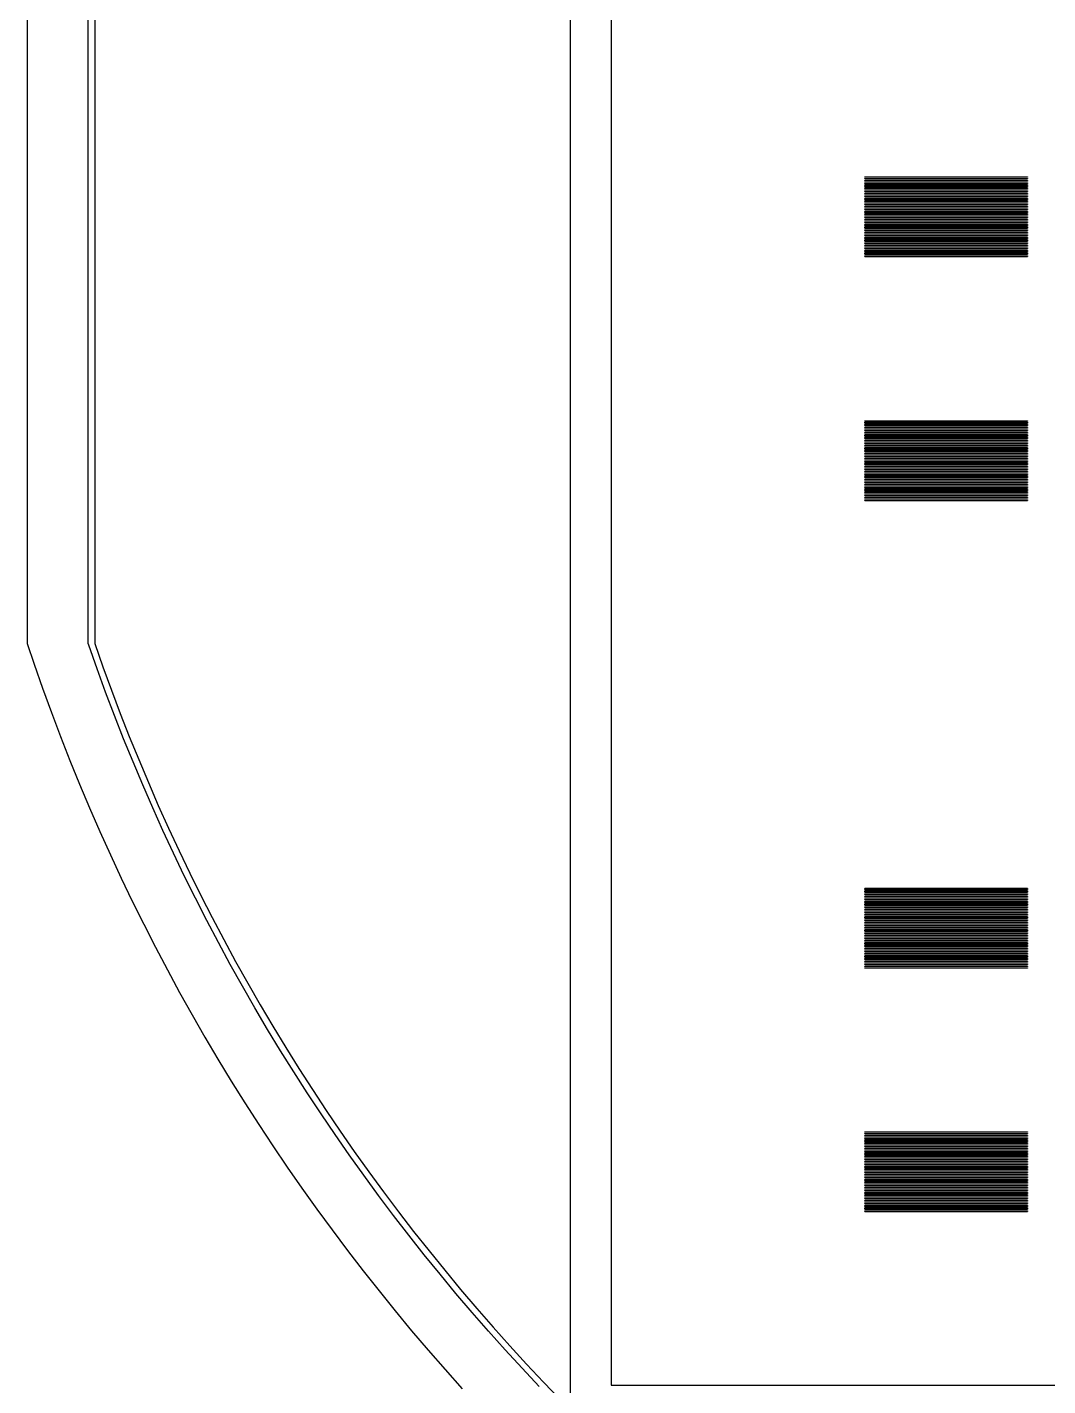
# Model space of a CAD drawing. Extents: x -17 to 84, y -19 to 84.
# Drawn here: x -16.62 to 8.5, y -2.26 to 31.17 of the extents above; entities that cross this region are included whole.
import ezdxf

# ---------------------------------------------------------------- set-up
doc = ezdxf.new("R2010")
doc.units = 0

msp = doc.modelspace()

# ---------------------------------------------------------------- linework, layer by layer
for p, q in [((-3.25, -2.75), (-3.25, 67.25)), ((-2.25, 66.75), (-2.25, -2.25)), ((-16.6191, 48.4984), (-16.6191, 16.0016)), ((-15.115, 16.0008), (-15.115, 48.4992)), ((-14.9564, 48.4998), (-14.9564, 16.0002)), ((4, 27.475), (4, 27.485)), ((4, 27.485), (8, 27.485)), ((8, 27.475), (4, 27.475)), ((4, 27.435), (4, 27.445)), ((4, 27.445), (8, 27.445)), ((8, 27.435), (4, 27.435)), ((8, 27.485), (8, 27.475)), ((8, 27.445), (8, 27.435)), ((4, 27.395), (4, 27.405)), ((4, 27.405), (8, 27.405)), ((8, 27.395), (4, 27.395)), ((4, 27.355), (4, 27.365)), ((4, 27.365), (8, 27.365)), ((8, 27.355), (4, 27.355)), ((4, 27.315), (4, 27.325)), ((4, 27.325), (8, 27.325)), ((8, 27.315), (4, 27.315)), ((4, 27.275), (4, 27.285)), ((4, 27.285), (8, 27.285)), ((8, 27.275), (4, 27.275)), ((4, 27.235), (4, 27.245)), ((4, 27.245), (8, 27.245)), ((8, 27.235), (4, 27.235)), ((4, 27.195), (4, 27.205)), ((4, 27.205), (8, 27.205)), ((8, 27.195), (4, 27.195)), ((4, 27.155), (4, 27.165)), ((4, 27.165), (8, 27.165)), ((8, 27.155), (4, 27.155)), ((4, 27.115), (4, 27.125)), ((4, 27.125), (8, 27.125)), ((8, 27.115), (4, 27.115)), ((4, 27.075), (4, 27.085)), ((4, 27.085), (8, 27.085)), ((8, 27.405), (8, 27.395)), ((8, 27.365), (8, 27.355)), ((8, 27.325), (8, 27.315)), ((8, 27.285), (8, 27.275)), ((8, 27.245), (8, 27.235)), ((8, 27.205), (8, 27.195)), ((8, 27.165), (8, 27.155)), ((8, 27.125), (8, 27.115)), ((8, 27.085), (8, 27.075)), ((8, 27.075), (4, 27.075)), ((4, 27.035), (4, 27.045)), ((4, 27.045), (8, 27.045)), ((8, 27.035), (4, 27.035)), ((4, 26.995), (4, 27.005)), ((4, 27.005), (8, 27.005)), ((8, 26.995), (4, 26.995)), ((4, 26.955), (4, 26.965)), ((4, 26.965), (8, 26.965)), ((8, 26.955), (4, 26.955)), ((4, 26.915), (4, 26.925)), ((4, 26.925), (8, 26.925)), ((8, 26.915), (4, 26.915)), ((4, 26.875), (4, 26.885)), ((4, 26.885), (8, 26.885)), ((8, 26.875), (4, 26.875)), ((4, 26.835), (4, 26.845)), ((4, 26.845), (8, 26.845)), ((8, 26.835), (4, 26.835)), ((4, 26.795), (4, 26.805)), ((4, 26.805), (8, 26.805)), ((8, 26.795), (4, 26.795)), ((4, 26.755), (4, 26.765)), ((4, 26.765), (8, 26.765)), ((8, 26.755), (4, 26.755)), ((8, 27.045), (8, 27.035)), ((8, 27.005), (8, 26.995)), ((8, 26.965), (8, 26.955)), ((8, 26.925), (8, 26.915)), ((8, 26.885), (8, 26.875)), ((8, 26.845), (8, 26.835)), ((8, 26.805), (8, 26.795)), ((8, 26.765), (8, 26.755)), ((4, 26.715), (4, 26.725)), ((4, 26.725), (8, 26.725)), ((8, 26.715), (4, 26.715)), ((4, 26.675), (4, 26.685)), ((4, 26.685), (8, 26.685)), ((8, 26.675), (4, 26.675)), ((4, 26.635), (4, 26.645)), ((4, 26.645), (8, 26.645)), ((8, 26.635), (4, 26.635)), ((4, 26.595), (4, 26.605)), ((4, 26.605), (8, 26.605)), ((8, 26.595), (4, 26.595)), ((4, 26.555), (4, 26.565)), ((4, 26.565), (8, 26.565)), ((8, 26.555), (4, 26.555)), ((4, 26.515), (4, 26.525)), ((4, 26.525), (8, 26.525)), ((8, 26.515), (4, 26.515)), ((4, 26.475), (4, 26.485)), ((4, 26.485), (8, 26.485)), ((8, 26.475), (4, 26.475)), ((4, 26.435), (4, 26.445)), ((4, 26.445), (8, 26.445)), ((8, 26.435), (4, 26.435)), ((8, 26.725), (8, 26.715)), ((8, 26.685), (8, 26.675)), ((8, 26.645), (8, 26.635)), ((8, 26.605), (8, 26.595)), ((8, 26.565), (8, 26.555)), ((8, 26.525), (8, 26.515)), ((8, 26.485), (8, 26.475)), ((8, 26.445), (8, 26.435)), ((4, 26.395), (4, 26.405)), ((4, 26.405), (8, 26.405)), ((8, 26.395), (4, 26.395)), ((4, 26.355), (4, 26.365)), ((4, 26.365), (8, 26.365)), ((8, 26.355), (4, 26.355)), ((4, 26.315), (4, 26.325)), ((4, 26.325), (8, 26.325)), ((8, 26.315), (4, 26.315)), ((4, 26.275), (4, 26.285)), ((4, 26.285), (8, 26.285)), ((8, 26.275), (4, 26.275)), ((4, 26.235), (4, 26.245)), ((4, 26.245), (8, 26.245)), ((8, 26.235), (4, 26.235)), ((4, 26.195), (4, 26.205)), ((4, 26.205), (8, 26.205)), ((8, 26.195), (4, 26.195)), ((4, 26.155), (4, 26.165)), ((4, 26.165), (8, 26.165)), ((8, 26.155), (4, 26.155)), ((4, 26.115), (4, 26.125)), ((4, 26.125), (8, 26.125)), ((8, 26.115), (4, 26.115)), ((4, 26.075), (4, 26.085)), ((4, 26.085), (8, 26.085)), ((8, 26.405), (8, 26.395)), ((8, 26.365), (8, 26.355)), ((8, 26.325), (8, 26.315)), ((8, 26.285), (8, 26.275)), ((8, 26.245), (8, 26.235)), ((8, 26.205), (8, 26.195)), ((8, 26.165), (8, 26.155)), ((8, 26.125), (8, 26.115)), ((8, 26.085), (8, 26.075)), ((8, 26.075), (4, 26.075)), ((4, 26.035), (4, 26.045)), ((4, 26.045), (8, 26.045)), ((8, 26.035), (4, 26.035)), ((4, 25.995), (4, 26.005)), ((4, 26.005), (8, 26.005)), ((8, 25.995), (4, 25.995)), ((4, 25.955), (4, 25.965)), ((4, 25.965), (8, 25.965)), ((8, 25.955), (4, 25.955)), ((4, 25.915), (4, 25.925)), ((4, 25.925), (8, 25.925)), ((8, 25.915), (4, 25.915)), ((4, 25.875), (4, 25.885)), ((4, 25.885), (8, 25.885)), ((8, 25.875), (4, 25.875)), ((4, 25.835), (4, 25.845)), ((4, 25.845), (8, 25.845)), ((8, 25.835), (4, 25.835)), ((4, 25.795), (4, 25.805)), ((4, 25.805), (8, 25.805)), ((8, 25.795), (4, 25.795)), ((4, 25.755), (4, 25.765)), ((4, 25.765), (8, 25.765)), ((8, 25.755), (4, 25.755)), ((8, 26.045), (8, 26.035)), ((8, 26.005), (8, 25.995)), ((8, 25.965), (8, 25.955)), ((8, 25.925), (8, 25.915)), ((8, 25.885), (8, 25.875)), ((8, 25.845), (8, 25.835)), ((8, 25.805), (8, 25.795)), ((8, 25.765), (8, 25.755)), ((4, 25.715), (4, 25.725)), ((4, 25.725), (8, 25.725)), ((8, 25.715), (4, 25.715)), ((4, 25.675), (4, 25.685)), ((4, 25.685), (8, 25.685)), ((8, 25.675), (4, 25.675)), ((4, 25.635), (4, 25.645)), ((4, 25.645), (8, 25.645)), ((8, 25.635), (4, 25.635)), ((4, 25.595), (4, 25.605)), ((4, 25.605), (8, 25.605)), ((8, 25.595), (4, 25.595)), ((4, 25.555), (4, 25.565)), ((4, 25.565), (8, 25.565)), ((8, 25.555), (4, 25.555)), ((4, 25.515), (4, 25.525)), ((4, 25.525), (8, 25.525)), ((8, 25.515), (4, 25.515)), ((8, 25.725), (8, 25.715)), ((8, 25.685), (8, 25.675)), ((8, 25.645), (8, 25.635)), ((8, 25.605), (8, 25.595)), ((8, 25.565), (8, 25.555)), ((8, 25.525), (8, 25.515)), ((4, 21.475), (4, 21.485)), ((4, 21.485), (8, 21.485)), ((8, 21.475), (4, 21.475)), ((4, 21.435), (4, 21.445)), ((4, 21.445), (8, 21.445)), ((8, 21.435), (4, 21.435)), ((4, 21.395), (4, 21.405)), ((4, 21.405), (8, 21.405)), ((8, 21.485), (8, 21.475)), ((8, 21.445), (8, 21.435)), ((8, 21.405), (8, 21.395)), ((8, 21.395), (4, 21.395)), ((4, 21.355), (4, 21.365)), ((4, 21.365), (8, 21.365)), ((8, 21.355), (4, 21.355)), ((4, 21.315), (4, 21.325)), ((4, 21.325), (8, 21.325)), ((8, 21.315), (4, 21.315)), ((4, 21.275), (4, 21.285)), ((4, 21.285), (8, 21.285)), ((8, 21.275), (4, 21.275)), ((4, 21.235), (4, 21.245)), ((4, 21.245), (8, 21.245)), ((8, 21.235), (4, 21.235)), ((4, 21.195), (4, 21.205)), ((4, 21.205), (8, 21.205)), ((8, 21.195), (4, 21.195)), ((4, 21.155), (4, 21.165)), ((4, 21.165), (8, 21.165)), ((8, 21.155), (4, 21.155)), ((4, 21.115), (4, 21.125)), ((4, 21.125), (8, 21.125)), ((8, 21.115), (4, 21.115)), ((4, 21.075), (4, 21.085)), ((4, 21.085), (8, 21.085)), ((8, 21.075), (4, 21.075)), ((8, 21.365), (8, 21.355)), ((8, 21.325), (8, 21.315)), ((8, 21.285), (8, 21.275)), ((8, 21.245), (8, 21.235)), ((8, 21.205), (8, 21.195)), ((8, 21.165), (8, 21.155)), ((8, 21.125), (8, 21.115)), ((8, 21.085), (8, 21.075)), ((4, 21.035), (4, 21.045)), ((4, 21.045), (8, 21.045)), ((8, 21.035), (4, 21.035)), ((4, 20.995), (4, 21.005)), ((4, 21.005), (8, 21.005)), ((8, 20.995), (4, 20.995)), ((4, 20.955), (4, 20.965)), ((4, 20.965), (8, 20.965)), ((8, 20.955), (4, 20.955)), ((4, 20.915), (4, 20.925)), ((4, 20.925), (8, 20.925)), ((8, 20.915), (4, 20.915)), ((4, 20.875), (4, 20.885)), ((4, 20.885), (8, 20.885)), ((8, 20.875), (4, 20.875)), ((4, 20.835), (4, 20.845)), ((4, 20.845), (8, 20.845)), ((8, 20.835), (4, 20.835)), ((4, 20.795), (4, 20.805)), ((4, 20.805), (8, 20.805)), ((8, 20.795), (4, 20.795)), ((4, 20.755), (4, 20.765)), ((4, 20.765), (8, 20.765)), ((8, 20.755), (4, 20.755)), ((8, 21.045), (8, 21.035)), ((8, 21.005), (8, 20.995)), ((8, 20.965), (8, 20.955)), ((8, 20.925), (8, 20.915)), ((8, 20.885), (8, 20.875)), ((8, 20.845), (8, 20.835)), ((8, 20.805), (8, 20.795)), ((8, 20.765), (8, 20.755)), ((4, 20.715), (4, 20.725)), ((4, 20.725), (8, 20.725)), ((8, 20.715), (4, 20.715)), ((4, 20.675), (4, 20.685)), ((4, 20.685), (8, 20.685)), ((8, 20.675), (4, 20.675)), ((4, 20.635), (4, 20.645)), ((4, 20.645), (8, 20.645)), ((8, 20.635), (4, 20.635)), ((4, 20.595), (4, 20.605)), ((4, 20.605), (8, 20.605)), ((8, 20.595), (4, 20.595)), ((4, 20.555), (4, 20.565)), ((4, 20.565), (8, 20.565)), ((8, 20.555), (4, 20.555)), ((4, 20.515), (4, 20.525)), ((4, 20.525), (8, 20.525)), ((8, 20.515), (4, 20.515)), ((4, 20.475), (4, 20.485)), ((4, 20.485), (8, 20.485)), ((8, 20.475), (4, 20.475)), ((4, 20.435), (4, 20.445)), ((4, 20.445), (8, 20.445)), ((8, 20.435), (4, 20.435)), ((4, 20.395), (4, 20.405)), ((4, 20.405), (8, 20.405)), ((8, 20.395), (4, 20.395)), ((8, 20.725), (8, 20.715)), ((8, 20.685), (8, 20.675)), ((8, 20.645), (8, 20.635)), ((8, 20.605), (8, 20.595)), ((8, 20.565), (8, 20.555)), ((8, 20.525), (8, 20.515)), ((8, 20.485), (8, 20.475)), ((8, 20.445), (8, 20.435)), ((8, 20.405), (8, 20.395)), ((4, 20.355), (4, 20.365)), ((4, 20.365), (8, 20.365)), ((8, 20.355), (4, 20.355)), ((4, 20.315), (4, 20.325)), ((4, 20.325), (8, 20.325)), ((8, 20.315), (4, 20.315)), ((4, 20.275), (4, 20.285)), ((4, 20.285), (8, 20.285)), ((8, 20.275), (4, 20.275)), ((4, 20.235), (4, 20.245)), ((4, 20.245), (8, 20.245)), ((8, 20.235), (4, 20.235)), ((4, 20.195), (4, 20.205)), ((4, 20.205), (8, 20.205)), ((8, 20.195), (4, 20.195)), ((4, 20.155), (4, 20.165)), ((4, 20.165), (8, 20.165)), ((8, 20.155), (4, 20.155)), ((4, 20.115), (4, 20.125)), ((4, 20.125), (8, 20.125)), ((8, 20.115), (4, 20.115)), ((4, 20.075), (4, 20.085)), ((4, 20.085), (8, 20.085)), ((8, 20.075), (4, 20.075)), ((8, 20.365), (8, 20.355)), ((8, 20.325), (8, 20.315)), ((8, 20.285), (8, 20.275)), ((8, 20.245), (8, 20.235)), ((8, 20.205), (8, 20.195)), ((8, 20.165), (8, 20.155)), ((8, 20.125), (8, 20.115)), ((8, 20.085), (8, 20.075)), ((4, 20.035), (4, 20.045)), ((4, 20.045), (8, 20.045)), ((8, 20.035), (4, 20.035)), ((4, 19.995), (4, 20.005)), ((4, 20.005), (8, 20.005)), ((8, 19.995), (4, 19.995)), ((4, 19.955), (4, 19.965)), ((4, 19.965), (8, 19.965)), ((8, 19.955), (4, 19.955)), ((4, 19.915), (4, 19.925)), ((4, 19.925), (8, 19.925)), ((8, 19.915), (4, 19.915)), ((4, 19.875), (4, 19.885)), ((4, 19.885), (8, 19.885)), ((8, 19.875), (4, 19.875)), ((4, 19.835), (4, 19.845)), ((4, 19.845), (8, 19.845)), ((8, 19.835), (4, 19.835)), ((4, 19.795), (4, 19.805)), ((4, 19.805), (8, 19.805)), ((8, 19.795), (4, 19.795)), ((4, 19.755), (4, 19.765)), ((4, 19.765), (8, 19.765)), ((8, 19.755), (4, 19.755)), ((8, 20.045), (8, 20.035)), ((8, 20.005), (8, 19.995)), ((8, 19.965), (8, 19.955)), ((8, 19.925), (8, 19.915)), ((8, 19.885), (8, 19.875)), ((8, 19.845), (8, 19.835)), ((8, 19.805), (8, 19.795)), ((8, 19.765), (8, 19.755)), ((4, 19.715), (4, 19.725)), ((4, 19.725), (8, 19.725)), ((8, 19.715), (4, 19.715)), ((4, 19.675), (4, 19.685)), ((4, 19.685), (8, 19.685)), ((8, 19.675), (4, 19.675)), ((4, 19.635), (4, 19.645)), ((4, 19.645), (8, 19.645)), ((8, 19.635), (4, 19.635)), ((4, 19.595), (4, 19.605)), ((4, 19.605), (8, 19.605)), ((8, 19.595), (4, 19.595)), ((4, 19.555), (4, 19.565)), ((4, 19.565), (8, 19.565)), ((8, 19.555), (4, 19.555)), ((4, 19.515), (4, 19.525)), ((4, 19.525), (8, 19.525)), ((8, 19.515), (4, 19.515)), ((8, 19.725), (8, 19.715)), ((8, 19.685), (8, 19.675)), ((8, 19.645), (8, 19.635)), ((8, 19.605), (8, 19.595)), ((8, 19.565), (8, 19.555)), ((8, 19.525), (8, 19.515)), ((-16.6191, 16.0016), (-16.4488, 15.4965)), ((-15.1013, 15.9601), (-15.115, 16.0008)), ((-14.8978, 15.3802), (-15.1013, 15.9601)), ((-14.9564, 16.0002), (-14.7566, 15.4308)), ((-16.4488, 15.4965), (-16.2395, 14.9002)), ((-14.6872, 14.8029), (-14.8978, 15.3802)), ((-14.7566, 15.4308), (-14.5466, 14.8552)), ((-16.2395, 14.9002), (-16.0229, 14.3064)), ((-14.4696, 14.2283), (-14.6872, 14.8029)), ((-14.5466, 14.8552), (-14.3297, 14.2822)), ((-16.0229, 14.3064), (-15.7991, 13.7154)), ((-14.2449, 13.6563), (-14.4696, 14.2283)), ((-14.3297, 14.2822), (-14.1057, 13.712)), ((-15.7991, 13.7154), (-15.5681, 13.1272)), ((-14.1057, 13.712), (-13.8747, 13.1445)), ((-14.0133, 13.0871), (-14.2449, 13.6563)), ((-15.5681, 13.1272), (-15.3298, 12.5418)), ((-13.7746, 12.5209), (-14.0133, 13.0871)), ((-13.8747, 13.1445), (-13.6367, 12.58)), ((-15.3298, 12.5418), (-15.0844, 11.9594)), ((-13.5291, 11.9576), (-13.7746, 12.5209)), ((-13.6367, 12.58), (-13.3919, 12.0183)), ((-15.0844, 11.9594), (-14.8318, 11.3801)), ((-13.2766, 11.3973), (-13.5291, 11.9576)), ((-13.3919, 12.0183), (-13.1402, 11.4598)), ((-14.8318, 11.3801), (-14.5721, 10.8039)), ((-13.0173, 10.8402), (-13.2766, 11.3973)), ((-13.1402, 11.4598), (-12.8817, 10.9043)), ((-14.5721, 10.8039), (-14.3055, 10.2309)), ((-12.7511, 10.2863), (-13.0173, 10.8402)), ((-12.8817, 10.9043), (-12.6163, 10.3521)), ((-14.3055, 10.2309), (-14.0317, 9.66127)), ((-12.4782, 9.73572), (-12.7511, 10.2863)), ((-12.6163, 10.3521), (-12.3442, 9.80316)), ((-12.1985, 9.18854), (-12.4782, 9.73572)), ((-12.3442, 9.80316), (-12.0654, 9.25761)), ((4, 9.97499), (4, 9.98499)), ((4, 9.98499), (8, 9.98499)), ((8, 9.97499), (4, 9.97499)), ((4, 9.935), (4, 9.94499)), ((4, 9.94499), (8, 9.94499)), ((8, 9.935), (4, 9.935)), ((4, 9.89499), (4, 9.905)), ((4, 9.905), (8, 9.905)), ((8, 9.89499), (4, 9.89499)), ((4, 9.855), (4, 9.86499)), ((4, 9.86499), (8, 9.86499)), ((8, 9.855), (4, 9.855)), ((4, 9.81499), (4, 9.825)), ((4, 9.825), (8, 9.825)), ((8, 9.81499), (4, 9.81499)), ((4, 9.77499), (4, 9.78499)), ((4, 9.78499), (8, 9.78499)), ((8, 9.77499), (4, 9.77499)), ((4, 9.73499), (4, 9.745)), ((4, 9.745), (8, 9.745)), ((8, 9.73499), (4, 9.73499)), ((4, 9.69499), (4, 9.70499)), ((4, 9.70499), (8, 9.70499)), ((8, 9.98499), (8, 9.97499)), ((8, 9.94499), (8, 9.935)), ((8, 9.905), (8, 9.89499)), ((8, 9.86499), (8, 9.855)), ((8, 9.825), (8, 9.81499)), ((8, 9.78499), (8, 9.77499)), ((8, 9.745), (8, 9.73499)), ((8, 9.70499), (8, 9.69499)), ((-14.0317, 9.66127), (-13.7511, 9.09502)), ((8, 9.69499), (4, 9.69499)), ((4, 9.655), (4, 9.66499)), ((4, 9.66499), (8, 9.66499)), ((8, 9.655), (4, 9.655)), ((4, 9.61499), (4, 9.625)), ((4, 9.625), (8, 9.625)), ((8, 9.61499), (4, 9.61499)), ((4, 9.575), (4, 9.58499)), ((4, 9.58499), (8, 9.58499)), ((8, 9.575), (4, 9.575)), ((4, 9.53499), (4, 9.545)), ((4, 9.545), (8, 9.545)), ((8, 9.53499), (4, 9.53499)), ((4, 9.495), (4, 9.50499)), ((4, 9.50499), (8, 9.50499)), ((8, 9.495), (4, 9.495)), ((4, 9.45499), (4, 9.465)), ((4, 9.465), (8, 9.465)), ((8, 9.45499), (4, 9.45499)), ((4, 9.41499), (4, 9.42499)), ((4, 9.42499), (8, 9.42499)), ((8, 9.41499), (4, 9.41499)), ((4, 9.375), (4, 9.38499)), ((4, 9.38499), (8, 9.38499)), ((8, 9.375), (4, 9.375)), ((8, 9.66499), (8, 9.655)), ((8, 9.625), (8, 9.61499)), ((8, 9.58499), (8, 9.575)), ((8, 9.545), (8, 9.53499)), ((8, 9.50499), (8, 9.495)), ((8, 9.465), (8, 9.45499)), ((8, 9.42499), (8, 9.41499)), ((8, 9.38499), (8, 9.375)), ((-13.7511, 9.09502), (-13.4634, 8.53226)), ((-11.9122, 8.64482), (-12.1985, 9.18854)), ((-12.0654, 9.25761), (-11.7799, 8.71553)), ((4, 9.33499), (4, 9.34499)), ((4, 9.34499), (8, 9.34499)), ((8, 9.33499), (4, 9.33499)), ((4, 9.295), (4, 9.30499)), ((4, 9.30499), (8, 9.30499)), ((8, 9.295), (4, 9.295)), ((4, 9.25499), (4, 9.265)), ((4, 9.265), (8, 9.265)), ((8, 9.25499), (4, 9.25499)), ((4, 9.215), (4, 9.22499)), ((4, 9.22499), (8, 9.22499)), ((8, 9.215), (4, 9.215)), ((4, 9.17499), (4, 9.185)), ((4, 9.185), (8, 9.185)), ((8, 9.17499), (4, 9.17499)), ((4, 9.13499), (4, 9.14499)), ((4, 9.14499), (8, 9.14499)), ((8, 9.13499), (4, 9.13499)), ((4, 9.09499), (4, 9.105)), ((4, 9.105), (8, 9.105)), ((8, 9.09499), (4, 9.09499)), ((4, 9.05499), (4, 9.06499)), ((4, 9.06499), (8, 9.06499)), ((8, 9.05499), (4, 9.05499)), ((8, 9.34499), (8, 9.33499)), ((8, 9.30499), (8, 9.295)), ((8, 9.265), (8, 9.25499)), ((8, 9.22499), (8, 9.215)), ((8, 9.185), (8, 9.17499)), ((8, 9.14499), (8, 9.13499)), ((8, 9.105), (8, 9.09499)), ((8, 9.06499), (8, 9.05499)), ((-11.7799, 8.71553), (-11.4878, 8.17699)), ((4, 9.015), (4, 9.02499)), ((4, 9.02499), (8, 9.02499)), ((8, 9.015), (4, 9.015)), ((4, 8.97501), (4, 8.985)), ((4, 8.985), (8, 8.985)), ((8, 8.97501), (4, 8.97501)), ((4, 8.93501), (4, 8.94501)), ((4, 8.94501), (8, 8.94501)), ((8, 8.93501), (4, 8.93501)), ((4, 8.895), (4, 8.90501)), ((4, 8.90501), (8, 8.90501)), ((8, 8.895), (4, 8.895)), ((4, 8.85501), (4, 8.86501)), ((4, 8.86501), (8, 8.86501)), ((8, 8.85501), (4, 8.85501)), ((4, 8.815), (4, 8.82501)), ((4, 8.82501), (8, 8.82501)), ((8, 8.815), (4, 8.815)), ((4, 8.77501), (4, 8.785)), ((4, 8.785), (8, 8.785)), ((8, 8.77501), (4, 8.77501)), ((4, 8.735), (4, 8.74501)), ((4, 8.74501), (8, 8.74501)), ((8, 8.735), (4, 8.735)), ((4, 8.69501), (4, 8.705)), ((4, 8.705), (8, 8.705)), ((8, 8.69501), (4, 8.69501)), ((8, 9.02499), (8, 9.015)), ((8, 8.985), (8, 8.97501)), ((8, 8.94501), (8, 8.93501)), ((8, 8.90501), (8, 8.895)), ((8, 8.86501), (8, 8.85501)), ((8, 8.82501), (8, 8.815)), ((8, 8.785), (8, 8.77501)), ((8, 8.74501), (8, 8.735)), ((8, 8.705), (8, 8.69501)), ((-13.4634, 8.53226), (-13.1689, 7.97307)), ((-11.6192, 8.10466), (-11.9122, 8.64482)), ((4, 8.65501), (4, 8.66501)), ((4, 8.66501), (8, 8.66501)), ((8, 8.65501), (4, 8.65501)), ((4, 8.61501), (4, 8.625)), ((4, 8.625), (8, 8.625)), ((8, 8.61501), (4, 8.61501)), ((4, 8.57501), (4, 8.58501)), ((4, 8.58501), (8, 8.58501)), ((8, 8.57501), (4, 8.57501)), ((4, 8.535), (4, 8.54501)), ((4, 8.54501), (8, 8.54501)), ((8, 8.535), (4, 8.535)), ((4, 8.49501), (4, 8.505)), ((4, 8.505), (8, 8.505)), ((8, 8.49501), (4, 8.49501)), ((4, 8.455), (4, 8.46501)), ((4, 8.46501), (8, 8.46501)), ((8, 8.455), (4, 8.455)), ((4, 8.41501), (4, 8.425)), ((4, 8.425), (8, 8.425)), ((8, 8.41501), (4, 8.41501)), ((4, 8.375), (4, 8.38501)), ((4, 8.38501), (8, 8.38501)), ((8, 8.375), (4, 8.375)), ((8, 8.66501), (8, 8.65501)), ((8, 8.625), (8, 8.61501)), ((8, 8.58501), (8, 8.57501)), ((8, 8.54501), (8, 8.535)), ((8, 8.505), (8, 8.49501)), ((8, 8.46501), (8, 8.455)), ((8, 8.425), (8, 8.41501)), ((8, 8.38501), (8, 8.375)), ((-11.3196, 7.56813), (-11.6192, 8.10466)), ((-11.4878, 8.17699), (-11.1891, 7.64206)), ((4, 8.33501), (4, 8.345)), ((4, 8.345), (8, 8.345)), ((8, 8.33501), (4, 8.33501)), ((4, 8.29501), (4, 8.30501)), ((4, 8.30501), (8, 8.30501)), ((8, 8.29501), (4, 8.29501)), ((4, 8.255), (4, 8.26501)), ((4, 8.26501), (8, 8.26501)), ((8, 8.255), (4, 8.255)), ((4, 8.21501), (4, 8.22501)), ((4, 8.22501), (8, 8.22501)), ((8, 8.21501), (4, 8.21501)), ((4, 8.175), (4, 8.18501)), ((4, 8.18501), (8, 8.18501)), ((8, 8.175), (4, 8.175)), ((4, 8.13501), (4, 8.145)), ((4, 8.145), (8, 8.145)), ((8, 8.13501), (4, 8.13501)), ((4, 8.095), (4, 8.10501)), ((4, 8.10501), (8, 8.10501)), ((8, 8.095), (4, 8.095)), ((4, 8.05501), (4, 8.065)), ((4, 8.065), (8, 8.065)), ((8, 8.05501), (4, 8.05501)), ((4, 8.01501), (4, 8.02501)), ((4, 8.02501), (8, 8.02501)), ((8, 8.345), (8, 8.33501)), ((8, 8.30501), (8, 8.29501)), ((8, 8.26501), (8, 8.255)), ((8, 8.22501), (8, 8.21501)), ((8, 8.18501), (8, 8.175)), ((8, 8.145), (8, 8.13501)), ((8, 8.10501), (8, 8.095)), ((8, 8.065), (8, 8.05501)), ((8, 8.02501), (8, 8.01501)), ((-13.1689, 7.97307), (-12.8676, 7.41754)), ((8, 8.01501), (4, 8.01501)), ((-12.8676, 7.41754), (-12.5595, 6.86575)), ((-11.0134, 7.03532), (-11.3196, 7.56813)), ((-11.1891, 7.64206), (-10.8838, 7.11086)), ((-10.7008, 6.50632), (-11.0134, 7.03532)), ((-10.8838, 7.11086), (-10.5721, 6.58342)), ((-12.5595, 6.86575), (-12.2446, 6.31778)), ((-10.3816, 5.98119), (-10.7008, 6.50632)), ((-10.5721, 6.58342), (-10.2539, 6.05986)), ((-12.2446, 6.31778), (-11.923, 5.77371)), ((-10.2539, 6.05986), (-9.92931, 5.54025)), ((-11.923, 5.77371), (-11.5948, 5.23364)), ((-10.056, 5.46001), (-10.3816, 5.98119)), ((-9.72409, 4.94286), (-10.056, 5.46001)), ((-9.92931, 5.54025), (-9.59836, 5.02466)), ((-11.5948, 5.23364), (-11.2599, 4.69763)), ((-9.59836, 5.02466), (-9.26111, 4.51317)), ((-11.2599, 4.69763), (-10.9186, 4.16577)), ((-9.38583, 4.42982), (-9.72409, 4.94286)), ((-9.04131, 3.92099), (-9.38583, 4.42982)), ((-9.26111, 4.51317), (-8.91762, 4.00584)), ((-10.9186, 4.16577), (-10.5707, 3.63814)), ((-8.69055, 3.41641), (-9.04131, 3.92099)), ((-8.91762, 4.00584), (-8.56792, 3.50278)), ((4, 3.97499), (4, 3.98499)), ((4, 3.98499), (8, 3.98499)), ((8, 3.97499), (4, 3.97499)), ((4, 3.935), (4, 3.94499)), ((4, 3.94499), (8, 3.94499)), ((8, 3.935), (4, 3.935)), ((4, 3.89499), (4, 3.905)), ((4, 3.905), (8, 3.905)), ((8, 3.89499), (4, 3.89499)), ((4, 3.855), (4, 3.86499)), ((4, 3.86499), (8, 3.86499)), ((8, 3.855), (4, 3.855)), ((4, 3.81499), (4, 3.825)), ((4, 3.825), (8, 3.825)), ((8, 3.81499), (4, 3.81499)), ((4, 3.77499), (4, 3.78499)), ((4, 3.78499), (8, 3.78499)), ((8, 3.77499), (4, 3.77499)), ((4, 3.73499), (4, 3.745)), ((4, 3.745), (8, 3.745)), ((8, 3.73499), (4, 3.73499)), ((4, 3.69499), (4, 3.70499)), ((4, 3.70499), (8, 3.70499)), ((8, 3.69499), (4, 3.69499)), ((8, 3.98499), (8, 3.97499)), ((8, 3.94499), (8, 3.935)), ((8, 3.905), (8, 3.89499)), ((8, 3.86499), (8, 3.855)), ((8, 3.825), (8, 3.81499)), ((8, 3.78499), (8, 3.77499)), ((8, 3.745), (8, 3.73499)), ((8, 3.70499), (8, 3.69499)), ((-10.5707, 3.63814), (-10.2163, 3.11482)), ((-8.33363, 2.91618), (-8.69055, 3.41641)), ((-8.56792, 3.50278), (-8.21207, 3.00404)), ((4, 3.655), (4, 3.66499)), ((4, 3.66499), (8, 3.66499)), ((8, 3.655), (4, 3.655)), ((4, 3.61499), (4, 3.625)), ((4, 3.625), (8, 3.625)), ((8, 3.61499), (4, 3.61499)), ((4, 3.575), (4, 3.58499)), ((4, 3.58499), (8, 3.58499)), ((8, 3.575), (4, 3.575)), ((4, 3.53499), (4, 3.545)), ((4, 3.545), (8, 3.545)), ((8, 3.53499), (4, 3.53499)), ((4, 3.495), (4, 3.50499)), ((4, 3.50499), (8, 3.50499)), ((8, 3.495), (4, 3.495)), ((4, 3.45499), (4, 3.465)), ((4, 3.465), (8, 3.465)), ((8, 3.45499), (4, 3.45499)), ((4, 3.41499), (4, 3.42499)), ((4, 3.42499), (8, 3.42499)), ((8, 3.41499), (4, 3.41499)), ((4, 3.375), (4, 3.38499)), ((4, 3.38499), (8, 3.38499)), ((8, 3.375), (4, 3.375)), ((4, 3.33499), (4, 3.34499)), ((4, 3.34499), (8, 3.34499)), ((8, 3.66499), (8, 3.655)), ((8, 3.625), (8, 3.61499)), ((8, 3.58499), (8, 3.575)), ((8, 3.545), (8, 3.53499)), ((8, 3.50499), (8, 3.495)), ((8, 3.465), (8, 3.45499)), ((8, 3.42499), (8, 3.41499)), ((8, 3.38499), (8, 3.375)), ((8, 3.34499), (8, 3.33499)), ((-10.2163, 3.11482), (-9.85561, 2.59589)), ((8, 3.33499), (4, 3.33499)), ((4, 3.295), (4, 3.30499)), ((4, 3.30499), (8, 3.30499)), ((8, 3.295), (4, 3.295)), ((4, 3.25499), (4, 3.265)), ((4, 3.265), (8, 3.265)), ((8, 3.25499), (4, 3.25499)), ((4, 3.215), (4, 3.22499)), ((4, 3.22499), (8, 3.22499)), ((8, 3.215), (4, 3.215)), ((4, 3.17499), (4, 3.185)), ((4, 3.185), (8, 3.185)), ((8, 3.17499), (4, 3.17499)), ((4, 3.13499), (4, 3.14499)), ((4, 3.14499), (8, 3.14499)), ((8, 3.13499), (4, 3.13499)), ((4, 3.09499), (4, 3.105)), ((4, 3.105), (8, 3.105)), ((8, 3.09499), (4, 3.09499)), ((4, 3.05499), (4, 3.06499)), ((4, 3.06499), (8, 3.06499)), ((8, 3.05499), (4, 3.05499)), ((4, 3.015), (4, 3.02499)), ((4, 3.02499), (8, 3.02499)), ((8, 3.015), (4, 3.015)), ((8, 3.30499), (8, 3.295)), ((8, 3.265), (8, 3.25499)), ((8, 3.22499), (8, 3.215)), ((8, 3.185), (8, 3.17499)), ((8, 3.14499), (8, 3.13499)), ((8, 3.105), (8, 3.09499)), ((8, 3.06499), (8, 3.05499)), ((8, 3.02499), (8, 3.015)), ((-7.97061, 2.42036), (-8.33363, 2.91618)), ((-8.21207, 3.00404), (-7.85013, 2.50972)), ((4, 2.97501), (4, 2.985)), ((4, 2.985), (8, 2.985)), ((8, 2.97501), (4, 2.97501)), ((4, 2.93501), (4, 2.94501)), ((4, 2.94501), (8, 2.94501)), ((8, 2.93501), (4, 2.93501)), ((4, 2.895), (4, 2.90501)), ((4, 2.90501), (8, 2.90501)), ((8, 2.895), (4, 2.895)), ((4, 2.85501), (4, 2.86501)), ((4, 2.86501), (8, 2.86501)), ((8, 2.85501), (4, 2.85501)), ((4, 2.815), (4, 2.82501)), ((4, 2.82501), (8, 2.82501)), ((8, 2.815), (4, 2.815)), ((4, 2.77501), (4, 2.785)), ((4, 2.785), (8, 2.785)), ((8, 2.77501), (4, 2.77501)), ((4, 2.735), (4, 2.74501)), ((4, 2.74501), (8, 2.74501)), ((8, 2.735), (4, 2.735)), ((4, 2.69501), (4, 2.705)), ((4, 2.705), (8, 2.705)), ((8, 2.69501), (4, 2.69501)), ((8, 2.985), (8, 2.97501)), ((8, 2.94501), (8, 2.93501)), ((8, 2.90501), (8, 2.895)), ((8, 2.86501), (8, 2.85501)), ((8, 2.82501), (8, 2.815)), ((8, 2.785), (8, 2.77501)), ((8, 2.74501), (8, 2.735)), ((8, 2.705), (8, 2.69501)), ((-9.85561, 2.59589), (-9.48854, 2.08142)), ((-7.60153, 1.92905), (-7.97061, 2.42036)), ((-7.85013, 2.50972), (-7.48215, 2.01987)), ((4, 2.65501), (4, 2.66501)), ((4, 2.66501), (8, 2.66501)), ((8, 2.65501), (4, 2.65501)), ((4, 2.61501), (4, 2.625)), ((4, 2.625), (8, 2.625)), ((8, 2.61501), (4, 2.61501)), ((4, 2.57501), (4, 2.58501)), ((4, 2.58501), (8, 2.58501)), ((8, 2.57501), (4, 2.57501)), ((4, 2.535), (4, 2.54501)), ((4, 2.54501), (8, 2.54501)), ((8, 2.535), (4, 2.535)), ((4, 2.49501), (4, 2.505)), ((4, 2.505), (8, 2.505)), ((8, 2.49501), (4, 2.49501)), ((4, 2.455), (4, 2.46501)), ((4, 2.46501), (8, 2.46501)), ((8, 2.455), (4, 2.455)), ((4, 2.41501), (4, 2.425)), ((4, 2.425), (8, 2.425)), ((8, 2.41501), (4, 2.41501)), ((4, 2.375), (4, 2.38501)), ((4, 2.38501), (8, 2.38501)), ((8, 2.375), (4, 2.375)), ((4, 2.33501), (4, 2.345)), ((4, 2.345), (8, 2.345)), ((8, 2.66501), (8, 2.65501)), ((8, 2.625), (8, 2.61501)), ((8, 2.58501), (8, 2.57501)), ((8, 2.54501), (8, 2.535)), ((8, 2.505), (8, 2.49501)), ((8, 2.46501), (8, 2.455)), ((8, 2.425), (8, 2.41501)), ((8, 2.38501), (8, 2.375)), ((8, 2.345), (8, 2.33501)), ((-9.48854, 2.08142), (-9.11519, 1.57149)), ((-7.48215, 2.01987), (-7.10818, 1.53458)), ((8, 2.33501), (4, 2.33501)), ((4, 2.29501), (4, 2.30501)), ((4, 2.30501), (8, 2.30501)), ((8, 2.29501), (4, 2.29501)), ((4, 2.255), (4, 2.26501)), ((4, 2.26501), (8, 2.26501)), ((8, 2.255), (4, 2.255)), ((4, 2.21501), (4, 2.22501)), ((4, 2.22501), (8, 2.22501)), ((8, 2.21501), (4, 2.21501)), ((4, 2.175), (4, 2.18501)), ((4, 2.18501), (8, 2.18501)), ((8, 2.175), (4, 2.175)), ((4, 2.13501), (4, 2.145)), ((4, 2.145), (8, 2.145)), ((8, 2.13501), (4, 2.13501)), ((4, 2.095), (4, 2.10501)), ((4, 2.10501), (8, 2.10501)), ((8, 2.095), (4, 2.095)), ((4, 2.05501), (4, 2.065)), ((4, 2.065), (8, 2.065)), ((8, 2.05501), (4, 2.05501)), ((4, 2.01501), (4, 2.02501)), ((4, 2.02501), (8, 2.02501)), ((8, 2.01501), (4, 2.01501)), ((8, 2.30501), (8, 2.29501)), ((8, 2.26501), (8, 2.255)), ((8, 2.22501), (8, 2.21501)), ((8, 2.18501), (8, 2.175)), ((8, 2.145), (8, 2.13501)), ((8, 2.10501), (8, 2.095)), ((8, 2.065), (8, 2.05501)), ((8, 2.02501), (8, 2.01501)), ((-7.22644, 1.44229), (-7.60153, 1.92905)), ((-9.11519, 1.57149), (-8.7356, 1.06619)), ((-6.84541, 0.96018), (-7.22644, 1.44229)), ((-7.10818, 1.53458), (-6.7283, 1.05389)), ((-8.7356, 1.06619), (-8.34984, 0.56558)), ((-6.7283, 1.05389), (-6.34254, 0.57793)), ((-6.4585, 0.48276), (-6.84541, 0.96018)), ((-8.34984, 0.56558), (-7.95796, 0.06975)), ((-6.06575, 0.01015), (-6.4585, 0.48276)), ((-6.34254, 0.57793), (-5.95097, 0.10672)), ((-7.95796, 0.06975), (-7.56003, -0.42125)), ((-5.66722, -0.45763), (-6.06575, 0.01015)), ((-5.95097, 0.10672), (-5.55365, -0.35965)), ((-7.56003, -0.42125), (-7.15611, -0.90732)), ((-5.263, -0.92047), (-5.66722, -0.45763)), ((-5.55365, -0.35965), (-5.15063, -0.82111)), ((-7.15611, -0.90732), (-6.74625, -1.3884)), ((-4.85312, -1.37831), (-5.263, -0.92047)), ((-5.15063, -0.82111), (-4.74197, -1.27757)), ((-4.74197, -1.27757), (-4.32776, -1.729)), ((-6.74625, -1.3884), (-6.33052, -1.86441)), ((-4.43765, -1.83109), (-4.85312, -1.37831)), ((-6.33052, -1.86441), (-5.90898, -2.33528)), ((-4.01666, -2.27873), (-4.43765, -1.83109)), ((-4.32776, -1.729), (-3.90804, -2.17531)), ((-3.90804, -2.17531), (-3.48285, -2.61642)), ((-2.25, -2.25), (66.75, -2.25))]:
    msp.add_line(p, q)

doc.saveas('drawing.dxf')
